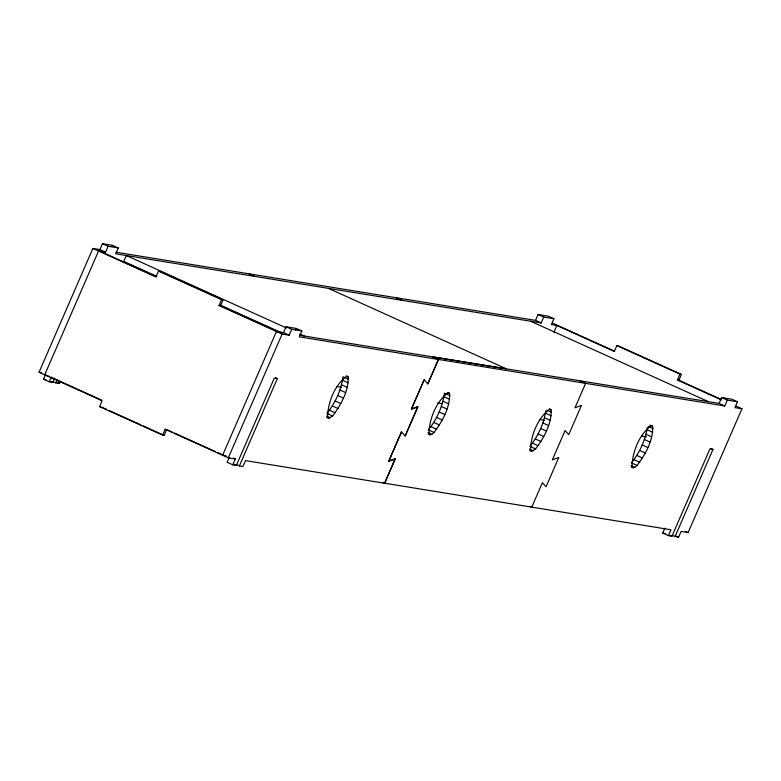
<?xml version="1.0" encoding="UTF-8"?>
<svg xmlns="http://www.w3.org/2000/svg" width="781" height="781" viewBox="0 0 781 781"><rect width="100%" height="100%" fill="white"/><g stroke="black" fill="none" stroke-linecap="round" stroke-linejoin="round"><path stroke-width="1.17" d="M332.618 415.951L328.635 418.343L327.532 417.386C327.776 402.479 334.776 384.711 347.047 376.003L348.16 376.95C348.736 391.135 340.936 404.88 332.618 415.951L326.946 413.383C335.078 403.24 340.936 390.812 342.781 377.897M434.051 432.42L431.805 434.314L430.067 434.802L428.964 433.855C429.208 418.938 436.208 401.18 448.479 392.462L449.592 393.409C450.168 407.594 442.368 421.34 434.051 432.42L428.378 429.853C436.52 419.7 442.368 407.272 444.213 394.356M535.581 448.919L531.597 451.311L530.484 450.354C530.738 435.437 537.728 417.679 550.009 408.961L551.122 409.918C551.698 424.103 543.898 437.838 535.581 448.919L529.908 446.351C538.041 436.208 543.898 423.771 545.743 410.865M637.111 465.427L634.865 467.321L633.127 467.809L632.014 466.862C632.268 451.945 639.258 434.187 651.539 425.469L652.643 426.416C653.219 440.601 645.418 454.347 637.111 465.427L631.429 462.86C639.571 452.707 645.428 440.279 647.273 427.363M162.624 435.134L165.172 429.277L166.695 429.521L164.147 435.388L162.624 435.134L99.558 406.608L102.106 400.751L39.05 372.225L92.871 248.446L99.89 249.588L105.572 252.156L108.12 246.288L118.273 247.938L115.715 253.805L541.194 322.943L543.742 317.076L553.895 318.726L551.347 324.593L558.366 325.736M54.67 377.955L52.757 382.378L49.203 381.792L43.521 379.224L45.649 374.343M99.89 249.588L102.438 243.721L112.591 245.371L118.273 247.938M49.203 381.792L51.321 376.911M112.113 246.474L112.591 245.371M52.962 381.587L55.793 382.866L57.238 379.556M55.793 382.866L59.346 383.442L60.205 381.489M223.063 299.884L221.54 299.631L218.992 305.498L220.515 305.742L223.063 299.884L159.998 271.358L158.475 271.105L155.927 276.972L92.871 248.446M165.172 429.277L228.306 457.832L282.126 334.053L289.146 335.195L291.704 329.338L301.856 330.988L299.299 336.845L438.483 359.475L427.861 383.901L424.103 379.781L411.353 409.098L417.855 406.667L405.105 435.974L401.444 431.893L388.694 461.21L395.186 458.779L384.564 483.205L670.957 529.762L668.409 535.629L662.727 533.062L664.856 528.171M229.233 457.383L227.105 462.274L232.777 464.841L236.331 465.417L274.297 378.121L277.333 378.619L239.376 465.915L236.545 464.627M226.148 455.84L222.634 455.264L276.454 331.486L283.474 332.628L286.022 326.77L296.175 328.42L301.856 330.988M232.777 464.841L235.335 458.974L233.441 458.125M295.54 329.885L296.175 328.42M401.532 431.942L388.792 461.249L395.284 458.818L384.662 483.254L245.488 460.624L242.93 466.491L239.376 465.915M424.2 379.82L411.45 409.137L417.942 406.706L405.193 436.023M427.763 383.861L438.385 359.436L724.778 405.983L727.326 400.126L737.479 401.776L734.931 407.633L741.95 408.775L688.129 532.554L681.11 531.412L678.562 537.279L672.168 535.415M116.047 252.214L535.512 320.376L538.07 314.509L548.223 316.159L553.895 318.726M553.934 332.179L556.843 325.482L614.305 351.479L616.853 345.612L618.376 345.866L681.442 374.392L678.894 380.249L677.371 380.005L679.919 374.138L681.442 374.392M438.483 359.475L432.713 356.868L719.096 403.416L721.654 397.558L731.807 399.208L737.479 401.776M668.409 535.629L671.963 536.205L709.919 448.909L712.965 449.407L675.009 536.693M105.572 252.156L98.543 251.013L44.722 374.792L49.554 376.54M299.631 335.254L506.41 368.866L328.41 288.355M336.631 386.497L341.434 387.278M437.575 402.908L442.378 403.689M539.72 419.514L544.523 420.295M641.865 436.12L646.668 436.901M39.05 372.225L41.393 372.605M43.521 379.224L45.894 379.615M99.558 406.608L101.081 406.862M228.306 457.832L235.335 458.974M662.727 533.062L665.1 533.443M616.853 345.612L679.919 374.138M538.07 314.509L543.742 317.076M721.654 397.558L727.326 400.126M552.694 323.168L614.725 351.225M678.894 380.249L720.824 399.218M736.278 406.208L741.95 408.775M677.371 380.005L721.507 399.97M535.512 320.376L541.194 322.943M719.096 403.416L724.778 405.983M530.611 321.225L708.523 401.698M396.338 297.746L402.02 300.314M579.922 380.796L585.604 383.364L574.982 407.789L581.474 405.359L568.724 434.675L565.063 430.595L552.313 459.911L558.805 457.471L546.065 486.788L542.404 482.707L531.783 507.142L529.889 506.283M711.071 448.548L712.965 449.407M649.812 425.137L652.643 426.416M648.318 426.611L653.053 428.749M647.049 429.735L652.731 432.303M646.024 434.256L651.696 436.823M644.345 439.459L650.026 442.026M642.158 444.965L647.83 447.533M549.228 409.059L551.122 409.918M249.129 273.819L254.899 276.425M639.58 450.412L645.262 452.98M546.798 410.103L551.523 412.251M545.528 413.227L551.201 415.795M636.818 455.43L642.49 457.998M544.494 417.757L550.166 420.324M634.035 459.677L639.707 462.245M542.824 422.951L548.496 425.518M631.077 465.613L634.865 467.321M631.233 466.96L633.127 467.809M540.628 428.466L546.3 431.034M447.698 392.56L449.592 393.409M538.06 433.914L543.732 436.481M444.321 393.175L450.002 395.742M443.998 396.728L449.671 399.296M535.288 438.932L540.96 441.499M102.438 243.721L108.12 246.288M286.022 326.77L291.704 329.338M286.52 328L126.297 255.524L123.749 261.391L156.893 276.386M299.787 334.004L304.2 336.006M158.475 271.105L221.54 299.631M442.964 401.249L448.645 403.816M532.505 443.169L538.187 445.736M283.474 332.628L289.146 335.195M219.881 304.873L281.765 332.872M100.066 251.257L156.346 276.718M220.515 305.742L277.977 331.74M218.992 305.498L282.126 334.053M441.294 406.452L446.976 409.019M529.547 449.104L533.335 450.822M529.703 450.452L531.597 451.311M439.098 411.958L444.779 414.526M346.266 376.1L348.16 376.95M436.53 417.405L442.202 419.973M685.288 531.265L688.129 532.554M342.888 376.715L348.57 379.283M342.566 380.269L348.238 382.836M433.758 422.423L439.439 424.991M341.531 384.789L347.213 387.356M675.721 535.991L678.562 537.279M430.985 426.67L436.657 429.238M670.069 535.346L671.963 536.205M339.862 389.983L345.534 392.55M428.027 432.606L431.805 434.314M428.183 433.953L430.067 434.802M337.665 395.498L343.347 398.066M335.098 400.946L340.77 403.513M275.449 377.76L277.333 378.619M332.325 405.964L338.007 408.531M329.543 410.21L335.225 412.778M326.595 416.146L330.373 417.855M326.741 417.484L328.635 418.343M382.67 482.355L384.662 483.254M51.771 377.535L101.423 399.999M167.798 430.019L172.22 432.02M174.427 433.016L215.312 451.516M217.528 452.511L224.157 455.518M56.515 382.163L59.346 383.442M50.863 381.519L52.757 382.378M233.499 464.129L236.331 465.417M102.194 407.36L106.616 409.361M108.832 410.367L140.912 424.874M143.128 425.879L164.147 435.388"/></g></svg>
